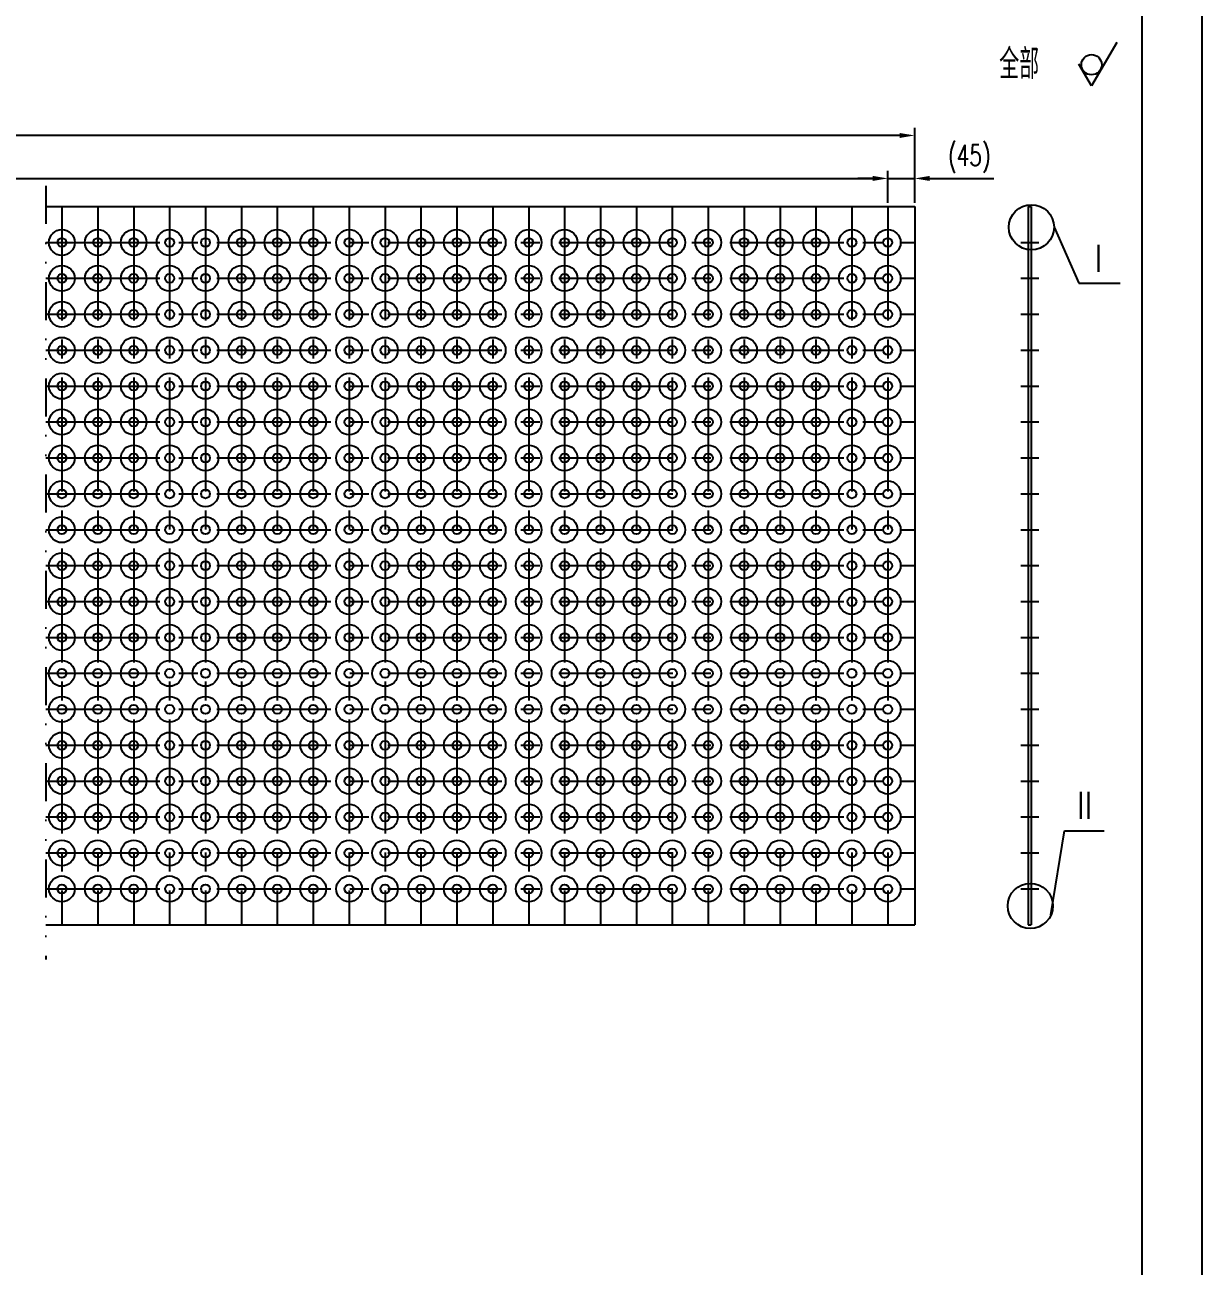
# Model space of a CAD drawing. Extents: x 946 to 3405, y -336 to 946.
# Drawn here: x 3207.9 to 3404.7, y -95.6 to 111.8 of the extents above; entities that cross this region are included whole.
import ezdxf

# ---------------------------------------------------------------- set-up
doc = ezdxf.new("R2010")
doc.units = 0
doc.header["$MEASUREMENT"] = 0
doc.linetypes.add('CENTER2', pattern=[28.575, 19.05, -3.175, 3.175, -3.175])
doc.linetypes.add('DIVIDE', pattern=[31.75, 12.7, -6.35, 0, -6.35, 0, -6.35])
doc.layers.get('0').update_dxf_attribs({"linetype": 'CONTINUOUS'})
doc.layers.get('DEFPOINTS').update_dxf_attribs({"linetype": 'CONTINUOUS'})
for name, color, linetype in [('中心线', 1, 'CENTER2'), ('双点划线', 2, 'DIVIDE'), ('图层1', 4, 'CONTINUOUS'), ('标注线', 3, 'CONTINUOUS')]:
    doc.layers.add(name, color=color, linetype=linetype)
doc.styles.add('STYLE1', font='romans.shx', dxfattribs={"width": 0.7, "height": 3.5, "bigfont": 'hz129.shx'})
doc.dimstyles.new('ISO-25', dxfattribs={"dimtxt": 2.5, "dimasz": 2.5, "dimexe": 1.25, "dimexo": 0.625, "dimtad": 1, "dimdec": 0, "dimlfac": 4, "dimdsep": 46, "dimtxsty": 'STYLE1', "dimcen": 0, "dimclrd": 256, "dimclre": 256, "dimclrt": 256, "dimadec": 0, "dimazin": 0, "dimtfac": 1, "dimtdec": 0, "dimtmove": 0, "dimatfit": 3, "dimfxl": 1, "dimtolj": 1, "dimtzin": 0, "dimarcsym": 0})

# ---------------------------------------------------------------- blocks, each defined once
blk = doc.blocks.new('*D224')
at = {"layer": 'DEFPOINTS', "color": 0}
for p in [(3352.13, 86.12), (3039.44, 81.43), (3352.13, 81.43)]:
    blk.add_point(p, dxfattribs=at)
at = {"layer": '标注线', "lineweight": -2}
for p, q in [((3039.44, 82.06), (3039.44, 87.37)), ((3352.13, 82.06), (3352.13, 87.37)), ((3041.94, 86.12), (3349.63, 86.12))]:
    blk.add_line(p, q, dxfattribs=at)
at = {"layer": '标注线'}
for points in [[(3041.94, 86.54), (3041.94, 85.71), (3039.44, 86.12)], [(3349.63, 86.54), (3349.63, 85.71), (3352.13, 86.12)]]:
    blk.add_solid(points, dxfattribs=at)
at = {"layer": '标注线', "insert": (3178.92, 88.5), "char_height": 3.5, "attachment_point": 5, "style": 'STYLE1'}
blk.add_mtext('\\A1;145X60=8700', dxfattribs=at)
blk = doc.blocks.new('*D225')
at = {"layer": 'DEFPOINTS', "color": 0}
for p in [(3034.94, 93.3), (3034.94, 81.43), (3356.63, 81.43)]:
    blk.add_point(p, dxfattribs=at)
at = {"layer": '标注线', "lineweight": -2}
for p, q in [((3034.94, 82.06), (3034.94, 94.55)), ((3356.63, 82.06), (3356.63, 94.55)), ((3354.13, 93.3), (3037.44, 93.3))]:
    blk.add_line(p, q, dxfattribs=at)
at = {"layer": '标注线'}
for points in [[(3037.44, 93.71), (3037.44, 92.88), (3034.94, 93.3)], [(3354.13, 93.71), (3354.13, 92.88), (3356.63, 93.3)]]:
    blk.add_solid(points, dxfattribs=at)
at = {"layer": '标注线', "insert": (3178.96, 95.67), "char_height": 3.5, "attachment_point": 5, "style": 'STYLE1'}
blk.add_mtext('\\A1;8790', dxfattribs=at)
blk = doc.blocks.new('*D221')
at = {"layer": 'DEFPOINTS', "color": 0}
for p in [(3356.63, 86.12), (3352.13, 81.43), (3356.63, 81.43)]:
    blk.add_point(p, dxfattribs=at)
at = {"layer": '标注线', "lineweight": -2}
for p, q in [((3352.13, 82.06), (3352.13, 87.37)), ((3356.63, 82.06), (3356.63, 87.37)), ((3349.63, 86.12), (3347.13, 86.12)), ((3352.13, 86.12), (3356.63, 86.12)), ((3359.13, 86.12), (3369.88, 86.12))]:
    blk.add_line(p, q, dxfattribs=at)
at = {"layer": '标注线'}
for points in [[(3349.63, 86.53), (3349.63, 85.7), (3352.13, 86.12)], [(3359.13, 86.53), (3359.13, 85.7), (3356.63, 86.12)]]:
    blk.add_solid(points, dxfattribs=at)
at = {"layer": '标注线', "insert": (3365.76, 89.41), "char_height": 3.5, "attachment_point": 5, "style": 'STYLE1'}
blk.add_mtext('\\A1;(45)', dxfattribs=at)

msp = doc.modelspace()

# ---------------------------------------------------------------- linework, layer by layer
for p, q in [((3211.43808, 81.43315), (3356.63319, 81.43315)), ((3356.63319, 81.43315), (3356.63319, -38.56685)), ((3375.59731, 81.43315), (3376.09731, 81.43315)), ((3375.59731, 81.43315), (3375.59731, -38.56685)), ((3376.09731, 81.43315), (3376.09731, -38.56685)), ((3211.43808, -38.56685), (3356.63319, -38.56685)), ((3375.59731, -38.56685), (3376.09731, -38.56685))]:
    msp.add_line(p, q)
msp.add_lwpolyline([(2835.66931, -297.33938), (3394.66931, -297.33938), (3394.66931, 523.66062), (2835.66931, 523.66062)], close=True)
for centre, radius in [((3214.13319, 75.41825), 2.15), ((3220.13319, 75.41825), 2.15), ((3226.13319, 75.41825), 2.15), ((3232.13319, 75.41825), 2.15), ((3238.13319, 75.41825), 2.15), ((3244.13319, 75.41825), 2.15), ((3250.13319, 75.41825), 2.15), ((3256.13319, 75.41825), 2.15), ((3262.13319, 75.41825), 2.15), ((3268.13319, 75.41825), 2.15), ((3274.13319, 75.41825), 2.15), ((3280.13319, 75.41825), 2.15), ((3286.13319, 75.41825), 2.15), ((3292.13319, 75.41825), 2.15), ((3298.13319, 75.41825), 2.15), ((3304.13319, 75.41825), 2.15), ((3310.13319, 75.41825), 2.15), ((3316.13319, 75.41825), 2.15), ((3322.13319, 75.41825), 2.15), ((3328.13319, 75.41825), 2.15), ((3334.13319, 75.41825), 2.15), ((3340.13319, 75.41825), 2.15), ((3346.13319, 75.41825), 2.15), ((3352.13319, 75.41825), 2.15), ((3214.13319, 75.41825), 0.75), ((3220.13319, 75.41825), 0.75), ((3226.13319, 75.41825), 0.75), ((3232.13319, 75.41825), 0.75), ((3238.13319, 75.41825), 0.75), ((3244.13319, 75.41825), 0.75), ((3250.13319, 75.41825), 0.75), ((3256.13319, 75.41825), 0.75), ((3262.13319, 75.41825), 0.75), ((3268.13319, 75.41825), 0.75), ((3274.13319, 75.41825), 0.75), ((3280.13319, 75.41825), 0.75), ((3286.13319, 75.41825), 0.75), ((3292.13319, 75.41825), 0.75), ((3298.13319, 75.41825), 0.75), ((3304.13319, 75.41825), 0.75), ((3310.13319, 75.41825), 0.75), ((3316.13319, 75.41825), 0.75), ((3322.13319, 75.41825), 0.75), ((3328.13319, 75.41825), 0.75), ((3334.13319, 75.41825), 0.75), ((3340.13319, 75.41825), 0.75), ((3346.13319, 75.41825), 0.75), ((3352.13319, 75.41825), 0.75), ((3214.13319, 69.41825), 2.15), ((3220.13319, 69.41825), 2.15), ((3226.13319, 69.41825), 2.15), ((3232.13319, 69.41825), 2.15), ((3238.13319, 69.41825), 2.15), ((3244.13319, 69.41825), 2.15), ((3250.13319, 69.41825), 2.15), ((3256.13319, 69.41825), 2.15), ((3262.13319, 69.41825), 2.15), ((3268.13319, 69.41825), 2.15), ((3274.13319, 69.41825), 2.15), ((3280.13319, 69.41825), 2.15), ((3286.13319, 69.41825), 2.15), ((3292.13319, 69.41825), 2.15), ((3298.13319, 69.41825), 2.15), ((3304.13319, 69.41825), 2.15), ((3310.13319, 69.41825), 2.15), ((3316.13319, 69.41825), 2.15), ((3322.13319, 69.41825), 2.15), ((3328.13319, 69.41825), 2.15), ((3334.13319, 69.41825), 2.15), ((3340.13319, 69.41825), 2.15), ((3346.13319, 69.41825), 2.15), ((3352.13319, 69.41825), 2.15), ((3214.13319, 69.41825), 0.75), ((3220.13319, 69.41825), 0.75), ((3226.13319, 69.41825), 0.75), ((3232.13319, 69.41825), 0.75), ((3238.13319, 69.41825), 0.75), ((3244.13319, 69.41825), 0.75), ((3250.13319, 69.41825), 0.75), ((3256.13319, 69.41825), 0.75), ((3262.13319, 69.41825), 0.75), ((3268.13319, 69.41825), 0.75), ((3274.13319, 69.41825), 0.75), ((3280.13319, 69.41825), 0.75), ((3286.13319, 69.41825), 0.75), ((3292.13319, 69.41825), 0.75), ((3298.13319, 69.41825), 0.75), ((3304.13319, 69.41825), 0.75), ((3310.13319, 69.41825), 0.75), ((3316.13319, 69.41825), 0.75), ((3322.13319, 69.41825), 0.75), ((3328.13319, 69.41825), 0.75), ((3334.13319, 69.41825), 0.75), ((3340.13319, 69.41825), 0.75), ((3346.13319, 69.41825), 0.75), ((3352.13319, 69.41825), 0.75), ((3214.13319, 63.41825), 2.15), ((3220.13319, 63.41825), 2.15), ((3226.13319, 63.41825), 2.15), ((3232.13319, 63.41825), 2.15), ((3238.13319, 63.41825), 2.15), ((3244.13319, 63.41825), 2.15), ((3250.13319, 63.41825), 2.15), ((3256.13319, 63.41825), 2.15), ((3262.13319, 63.41825), 2.15), ((3268.13319, 63.41825), 2.15), ((3274.13319, 63.41825), 2.15), ((3280.13319, 63.41825), 2.15), ((3286.13319, 63.41825), 2.15), ((3292.13319, 63.41825), 2.15), ((3298.13319, 63.41825), 2.15), ((3304.13319, 63.41825), 2.15), ((3310.13319, 63.41825), 2.15), ((3316.13319, 63.41825), 2.15), ((3322.13319, 63.41825), 2.15), ((3328.13319, 63.41825), 2.15), ((3334.13319, 63.41825), 2.15), ((3340.13319, 63.41825), 2.15), ((3346.13319, 63.41825), 2.15), ((3352.13319, 63.41825), 2.15), ((3214.13319, 63.41825), 0.75), ((3220.13319, 63.41825), 0.75), ((3226.13319, 63.41825), 0.75), ((3232.13319, 63.41825), 0.75), ((3238.13319, 63.41825), 0.75), ((3244.13319, 63.41825), 0.75), ((3250.13319, 63.41825), 0.75), ((3256.13319, 63.41825), 0.75), ((3262.13319, 63.41825), 0.75), ((3268.13319, 63.41825), 0.75), ((3274.13319, 63.41825), 0.75), ((3280.13319, 63.41825), 0.75), ((3286.13319, 63.41825), 0.75), ((3292.13319, 63.41825), 0.75), ((3298.13319, 63.41825), 0.75), ((3304.13319, 63.41825), 0.75), ((3310.13319, 63.41825), 0.75), ((3316.13319, 63.41825), 0.75), ((3322.13319, 63.41825), 0.75), ((3328.13319, 63.41825), 0.75), ((3334.13319, 63.41825), 0.75), ((3340.13319, 63.41825), 0.75), ((3346.13319, 63.41825), 0.75), ((3352.13319, 63.41825), 0.75), ((3214.13319, 57.41825), 2.15), ((3214.13319, 57.41825), 0.75), ((3220.13319, 57.41825), 2.15), ((3220.13319, 57.41825), 0.75), ((3226.13319, 57.41825), 2.15), ((3226.13319, 57.41825), 0.75), ((3232.13319, 57.41825), 2.15), ((3232.13319, 57.41825), 0.75), ((3238.13319, 57.41825), 2.15), ((3238.13319, 57.41825), 0.75), ((3244.13319, 57.41825), 2.15), ((3244.13319, 57.41825), 0.75), ((3250.13319, 57.41825), 2.15), ((3250.13319, 57.41825), 0.75), ((3256.13319, 57.41825), 2.15), ((3256.13319, 57.41825), 0.75), ((3262.13319, 57.41825), 2.15), ((3262.13319, 57.41825), 0.75), ((3268.13319, 57.41825), 2.15), ((3268.13319, 57.41825), 0.75), ((3274.13319, 57.41825), 2.15), ((3274.13319, 57.41825), 0.75), ((3280.13319, 57.41825), 2.15), ((3280.13319, 57.41825), 0.75), ((3286.13319, 57.41825), 2.15), ((3286.13319, 57.41825), 0.75), ((3292.13319, 57.41825), 2.15), ((3292.13319, 57.41825), 0.75), ((3298.13319, 57.41825), 2.15), ((3298.13319, 57.41825), 0.75), ((3304.13319, 57.41825), 2.15), ((3304.13319, 57.41825), 0.75), ((3310.13319, 57.41825), 2.15), ((3310.13319, 57.41825), 0.75), ((3316.13319, 57.41825), 2.15), ((3316.13319, 57.41825), 0.75), ((3322.13319, 57.41825), 2.15), ((3322.13319, 57.41825), 0.75), ((3328.13319, 57.41825), 2.15), ((3328.13319, 57.41825), 0.75), ((3334.13319, 57.41825), 2.15), ((3334.13319, 57.41825), 0.75), ((3340.13319, 57.41825), 2.15), ((3340.13319, 57.41825), 0.75), ((3346.13319, 57.41825), 2.15), ((3346.13319, 57.41825), 0.75), ((3352.13319, 57.41825), 2.15), ((3352.13319, 57.41825), 0.75), ((3214.13319, 51.41825), 2.15), ((3214.13319, 51.41825), 0.75), ((3220.13319, 51.41825), 2.15), ((3220.13319, 51.41825), 0.75), ((3226.13319, 51.41825), 2.15), ((3226.13319, 51.41825), 0.75), ((3232.13319, 51.41825), 2.15), ((3232.13319, 51.41825), 0.75), ((3238.13319, 51.41825), 2.15), ((3238.13319, 51.41825), 0.75), ((3244.13319, 51.41825), 2.15), ((3244.13319, 51.41825), 0.75), ((3250.13319, 51.41825), 2.15), ((3250.13319, 51.41825), 0.75), ((3256.13319, 51.41825), 2.15), ((3256.13319, 51.41825), 0.75), ((3262.13319, 51.41825), 2.15), ((3262.13319, 51.41825), 0.75), ((3268.13319, 51.41825), 2.15), ((3268.13319, 51.41825), 0.75), ((3274.13319, 51.41825), 2.15), ((3274.13319, 51.41825), 0.75), ((3280.13319, 51.41825), 2.15), ((3280.13319, 51.41825), 0.75), ((3286.13319, 51.41825), 2.15), ((3286.13319, 51.41825), 0.75), ((3292.13319, 51.41825), 2.15), ((3292.13319, 51.41825), 0.75), ((3298.13319, 51.41825), 2.15), ((3298.13319, 51.41825), 0.75), ((3304.13319, 51.41825), 2.15), ((3304.13319, 51.41825), 0.75), ((3310.13319, 51.41825), 2.15), ((3310.13319, 51.41825), 0.75), ((3316.13319, 51.41825), 2.15), ((3316.13319, 51.41825), 0.75), ((3322.13319, 51.41825), 2.15), ((3322.13319, 51.41825), 0.75), ((3328.13319, 51.41825), 2.15), ((3328.13319, 51.41825), 0.75), ((3334.13319, 51.41825), 2.15), ((3334.13319, 51.41825), 0.75), ((3340.13319, 51.41825), 2.15), ((3340.13319, 51.41825), 0.75), ((3346.13319, 51.41825), 2.15), ((3346.13319, 51.41825), 0.75), ((3352.13319, 51.41825), 2.15), ((3352.13319, 51.41825), 0.75), ((3214.13319, 45.41825), 2.15), ((3214.13319, 45.41825), 0.75), ((3220.13319, 45.41825), 2.15), ((3220.13319, 45.41825), 0.75), ((3226.13319, 45.41825), 2.15), ((3226.13319, 45.41825), 0.75), ((3232.13319, 45.41825), 2.15), ((3232.13319, 45.41825), 0.75), ((3238.13319, 45.41825), 2.15), ((3238.13319, 45.41825), 0.75), ((3244.13319, 45.41825), 2.15), ((3244.13319, 45.41825), 0.75), ((3250.13319, 45.41825), 2.15), ((3250.13319, 45.41825), 0.75), ((3256.13319, 45.41825), 2.15), ((3256.13319, 45.41825), 0.75), ((3262.13319, 45.41825), 2.15), ((3262.13319, 45.41825), 0.75), ((3268.13319, 45.41825), 2.15), ((3268.13319, 45.41825), 0.75), ((3274.13319, 45.41825), 2.15), ((3274.13319, 45.41825), 0.75), ((3280.13319, 45.41825), 2.15), ((3280.13319, 45.41825), 0.75), ((3286.13319, 45.41825), 2.15), ((3286.13319, 45.41825), 0.75), ((3292.13319, 45.41825), 2.15), ((3292.13319, 45.41825), 0.75), ((3298.13319, 45.41825), 2.15), ((3298.13319, 45.41825), 0.75), ((3304.13319, 45.41825), 2.15), ((3304.13319, 45.41825), 0.75), ((3310.13319, 45.41825), 2.15), ((3310.13319, 45.41825), 0.75), ((3316.13319, 45.41825), 2.15), ((3316.13319, 45.41825), 0.75), ((3322.13319, 45.41825), 2.15), ((3322.13319, 45.41825), 0.75), ((3328.13319, 45.41825), 2.15), ((3328.13319, 45.41825), 0.75), ((3334.13319, 45.41825), 2.15), ((3334.13319, 45.41825), 0.75), ((3340.13319, 45.41825), 2.15), ((3340.13319, 45.41825), 0.75), ((3346.13319, 45.41825), 2.15), ((3346.13319, 45.41825), 0.75), ((3352.13319, 45.41825), 2.15), ((3352.13319, 45.41825), 0.75), ((3214.13319, 39.41825), 2.15), ((3220.13319, 39.41825), 2.15), ((3226.13319, 39.41825), 2.15), ((3232.13319, 39.41825), 2.15), ((3238.13319, 39.41825), 2.15), ((3244.13319, 39.41825), 2.15), ((3250.13319, 39.41825), 2.15), ((3256.13319, 39.41825), 2.15), ((3262.13319, 39.41825), 2.15), ((3268.13319, 39.41825), 2.15), ((3274.13319, 39.41825), 2.15), ((3280.13319, 39.41825), 2.15), ((3286.13319, 39.41825), 2.15), ((3292.13319, 39.41825), 2.15), ((3298.13319, 39.41825), 2.15), ((3304.13319, 39.41825), 2.15), ((3310.13319, 39.41825), 2.15), ((3316.13319, 39.41825), 2.15), ((3322.13319, 39.41825), 2.15), ((3328.13319, 39.41825), 2.15), ((3334.13319, 39.41825), 2.15), ((3340.13319, 39.41825), 2.15), ((3346.13319, 39.41825), 2.15), ((3352.13319, 39.41825), 2.15), ((3214.13319, 39.41825), 0.75), ((3220.13319, 39.41825), 0.75), ((3226.13319, 39.41825), 0.75), ((3232.13319, 39.41825), 0.75), ((3238.13319, 39.41825), 0.75), ((3244.13319, 39.41825), 0.75), ((3250.13319, 39.41825), 0.75), ((3256.13319, 39.41825), 0.75), ((3262.13319, 39.41825), 0.75), ((3268.13319, 39.41825), 0.75), ((3274.13319, 39.41825), 0.75), ((3280.13319, 39.41825), 0.75), ((3286.13319, 39.41825), 0.75), ((3292.13319, 39.41825), 0.75), ((3298.13319, 39.41825), 0.75), ((3304.13319, 39.41825), 0.75), ((3310.13319, 39.41825), 0.75), ((3316.13319, 39.41825), 0.75), ((3322.13319, 39.41825), 0.75), ((3328.13319, 39.41825), 0.75), ((3334.13319, 39.41825), 0.75), ((3340.13319, 39.41825), 0.75), ((3346.13319, 39.41825), 0.75), ((3352.13319, 39.41825), 0.75), ((3214.13319, 33.41825), 2.15), ((3220.13319, 33.41825), 2.15), ((3226.13319, 33.41825), 2.15), ((3232.13319, 33.41825), 2.15), ((3238.13319, 33.41825), 2.15), ((3244.13319, 33.41825), 2.15), ((3250.13319, 33.41825), 2.15), ((3256.13319, 33.41825), 2.15), ((3262.13319, 33.41825), 2.15), ((3268.13319, 33.41825), 2.15), ((3274.13319, 33.41825), 2.15), ((3280.13319, 33.41825), 2.15), ((3286.13319, 33.41825), 2.15), ((3292.13319, 33.41825), 2.15), ((3298.13319, 33.41825), 2.15), ((3304.13319, 33.41825), 2.15), ((3310.13319, 33.41825), 2.15), ((3316.13319, 33.41825), 2.15), ((3322.13319, 33.41825), 2.15), ((3328.13319, 33.41825), 2.15), ((3334.13319, 33.41825), 2.15), ((3340.13319, 33.41825), 2.15), ((3346.13319, 33.41825), 2.15), ((3352.13319, 33.41825), 2.15), ((3214.13319, 33.41825), 0.75), ((3220.13319, 33.41825), 0.75), ((3226.13319, 33.41825), 0.75), ((3232.13319, 33.41825), 0.75), ((3238.13319, 33.41825), 0.75), ((3244.13319, 33.41825), 0.75), ((3250.13319, 33.41825), 0.75), ((3256.13319, 33.41825), 0.75), ((3262.13319, 33.41825), 0.75), ((3268.13319, 33.41825), 0.75), ((3274.13319, 33.41825), 0.75), ((3280.13319, 33.41825), 0.75), ((3286.13319, 33.41825), 0.75), ((3292.13319, 33.41825), 0.75), ((3298.13319, 33.41825), 0.75), ((3304.13319, 33.41825), 0.75), ((3310.13319, 33.41825), 0.75), ((3316.13319, 33.41825), 0.75), ((3322.13319, 33.41825), 0.75), ((3328.13319, 33.41825), 0.75), ((3334.13319, 33.41825), 0.75), ((3340.13319, 33.41825), 0.75), ((3346.13319, 33.41825), 0.75), ((3352.13319, 33.41825), 0.75), ((3214.13319, 27.41825), 2.15), ((3220.13319, 27.41825), 2.15), ((3226.13319, 27.41825), 2.15), ((3232.13319, 27.41825), 2.15), ((3238.13319, 27.41825), 2.15), ((3244.13319, 27.41825), 2.15), ((3250.13319, 27.41825), 2.15), ((3256.13319, 27.41825), 2.15), ((3262.13319, 27.41825), 2.15), ((3268.13319, 27.41825), 2.15), ((3274.13319, 27.41825), 2.15), ((3280.13319, 27.41825), 2.15), ((3286.13319, 27.41825), 2.15), ((3292.13319, 27.41825), 2.15), ((3298.13319, 27.41825), 2.15), ((3304.13319, 27.41825), 2.15), ((3310.13319, 27.41825), 2.15), ((3316.13319, 27.41825), 2.15), ((3322.13319, 27.41825), 2.15), ((3328.13319, 27.41825), 2.15), ((3334.13319, 27.41825), 2.15), ((3340.13319, 27.41825), 2.15), ((3346.13319, 27.41825), 2.15), ((3352.13319, 27.41825), 2.15), ((3214.13319, 27.41825), 0.75), ((3220.13319, 27.41825), 0.75), ((3226.13319, 27.41825), 0.75), ((3232.13319, 27.41825), 0.75), ((3238.13319, 27.41825), 0.75), ((3244.13319, 27.41825), 0.75), ((3250.13319, 27.41825), 0.75), ((3256.13319, 27.41825), 0.75), ((3262.13319, 27.41825), 0.75), ((3268.13319, 27.41825), 0.75), ((3274.13319, 27.41825), 0.75), ((3280.13319, 27.41825), 0.75), ((3286.13319, 27.41825), 0.75), ((3292.13319, 27.41825), 0.75), ((3298.13319, 27.41825), 0.75), ((3304.13319, 27.41825), 0.75), ((3310.13319, 27.41825), 0.75), ((3316.13319, 27.41825), 0.75), ((3322.13319, 27.41825), 0.75), ((3328.13319, 27.41825), 0.75), ((3334.13319, 27.41825), 0.75), ((3340.13319, 27.41825), 0.75), ((3346.13319, 27.41825), 0.75), ((3352.13319, 27.41825), 0.75), ((3214.13319, 21.41825), 2.15), ((3220.13319, 21.41825), 2.15), ((3226.13319, 21.41825), 2.15), ((3232.13319, 21.41825), 2.15), ((3238.13319, 21.41825), 2.15), ((3244.13319, 21.41825), 2.15), ((3250.13319, 21.41825), 2.15), ((3256.13319, 21.41825), 2.15), ((3262.13319, 21.41825), 2.15), ((3268.13319, 21.41825), 2.15), ((3274.13319, 21.41825), 2.15), ((3280.13319, 21.41825), 2.15), ((3286.13319, 21.41825), 2.15), ((3292.13319, 21.41825), 2.15), ((3298.13319, 21.41825), 2.15), ((3304.13319, 21.41825), 2.15), ((3310.13319, 21.41825), 2.15), ((3316.13319, 21.41825), 2.15), ((3322.13319, 21.41825), 2.15), ((3328.13319, 21.41825), 2.15), ((3334.13319, 21.41825), 2.15), ((3340.13319, 21.41825), 2.15), ((3346.13319, 21.41825), 2.15), ((3352.13319, 21.41825), 2.15), ((3214.13319, 21.41825), 0.75), ((3220.13319, 21.41825), 0.75), ((3226.13319, 21.41825), 0.75), ((3232.13319, 21.41825), 0.75), ((3238.13319, 21.41825), 0.75), ((3244.13319, 21.41825), 0.75), ((3250.13319, 21.41825), 0.75), ((3256.13319, 21.41825), 0.75), ((3262.13319, 21.41825), 0.75), ((3268.13319, 21.41825), 0.75), ((3274.13319, 21.41825), 0.75), ((3280.13319, 21.41825), 0.75), ((3286.13319, 21.41825), 0.75), ((3292.13319, 21.41825), 0.75), ((3298.13319, 21.41825), 0.75), ((3304.13319, 21.41825), 0.75), ((3310.13319, 21.41825), 0.75), ((3316.13319, 21.41825), 0.75), ((3322.13319, 21.41825), 0.75), ((3328.13319, 21.41825), 0.75), ((3334.13319, 21.41825), 0.75), ((3340.13319, 21.41825), 0.75), ((3346.13319, 21.41825), 0.75), ((3352.13319, 21.41825), 0.75), ((3214.13319, 15.41825), 2.15), ((3220.13319, 15.41825), 2.15), ((3226.13319, 15.41825), 2.15), ((3232.13319, 15.41825), 2.15), ((3238.13319, 15.41825), 2.15), ((3244.13319, 15.41825), 2.15), ((3250.13319, 15.41825), 2.15), ((3256.13319, 15.41825), 2.15), ((3262.13319, 15.41825), 2.15), ((3268.13319, 15.41825), 2.15), ((3274.13319, 15.41825), 2.15), ((3280.13319, 15.41825), 2.15), ((3286.13319, 15.41825), 2.15), ((3292.13319, 15.41825), 2.15), ((3298.13319, 15.41825), 2.15), ((3304.13319, 15.41825), 2.15), ((3310.13319, 15.41825), 2.15), ((3316.13319, 15.41825), 2.15), ((3322.13319, 15.41825), 2.15), ((3328.13319, 15.41825), 2.15), ((3334.13319, 15.41825), 2.15), ((3340.13319, 15.41825), 2.15), ((3346.13319, 15.41825), 2.15), ((3352.13319, 15.41825), 2.15), ((3214.13319, 15.41825), 0.75), ((3220.13319, 15.41825), 0.75), ((3226.13319, 15.41825), 0.75), ((3232.13319, 15.41825), 0.75), ((3238.13319, 15.41825), 0.75), ((3244.13319, 15.41825), 0.75), ((3250.13319, 15.41825), 0.75), ((3256.13319, 15.41825), 0.75), ((3262.13319, 15.41825), 0.75), ((3268.13319, 15.41825), 0.75), ((3274.13319, 15.41825), 0.75), ((3280.13319, 15.41825), 0.75), ((3286.13319, 15.41825), 0.75), ((3292.13319, 15.41825), 0.75), ((3298.13319, 15.41825), 0.75), ((3304.13319, 15.41825), 0.75), ((3310.13319, 15.41825), 0.75), ((3316.13319, 15.41825), 0.75), ((3322.13319, 15.41825), 0.75), ((3328.13319, 15.41825), 0.75), ((3334.13319, 15.41825), 0.75), ((3340.13319, 15.41825), 0.75), ((3346.13319, 15.41825), 0.75), ((3352.13319, 15.41825), 0.75), ((3214.13319, 9.41825), 2.15), ((3220.13319, 9.41825), 2.15), ((3226.13319, 9.41825), 2.15), ((3232.13319, 9.41825), 2.15), ((3238.13319, 9.41825), 2.15), ((3244.13319, 9.41825), 2.15), ((3250.13319, 9.41825), 2.15), ((3256.13319, 9.41825), 2.15), ((3262.13319, 9.41825), 2.15), ((3268.13319, 9.41825), 2.15), ((3274.13319, 9.41825), 2.15), ((3280.13319, 9.41825), 2.15), ((3286.13319, 9.41825), 2.15), ((3292.13319, 9.41825), 2.15), ((3298.13319, 9.41825), 2.15), ((3304.13319, 9.41825), 2.15), ((3310.13319, 9.41825), 2.15), ((3316.13319, 9.41825), 2.15), ((3322.13319, 9.41825), 2.15), ((3328.13319, 9.41825), 2.15), ((3334.13319, 9.41825), 2.15), ((3340.13319, 9.41825), 2.15), ((3346.13319, 9.41825), 2.15), ((3352.13319, 9.41825), 2.15), ((3214.13319, 9.41825), 0.75), ((3220.13319, 9.41825), 0.75), ((3226.13319, 9.41825), 0.75), ((3232.13319, 9.41825), 0.75), ((3238.13319, 9.41825), 0.75), ((3244.13319, 9.41825), 0.75), ((3250.13319, 9.41825), 0.75), ((3256.13319, 9.41825), 0.75), ((3262.13319, 9.41825), 0.75), ((3268.13319, 9.41825), 0.75), ((3274.13319, 9.41825), 0.75), ((3280.13319, 9.41825), 0.75), ((3286.13319, 9.41825), 0.75), ((3292.13319, 9.41825), 0.75), ((3298.13319, 9.41825), 0.75), ((3304.13319, 9.41825), 0.75), ((3310.13319, 9.41825), 0.75), ((3316.13319, 9.41825), 0.75), ((3322.13319, 9.41825), 0.75), ((3328.13319, 9.41825), 0.75), ((3334.13319, 9.41825), 0.75), ((3340.13319, 9.41825), 0.75), ((3346.13319, 9.41825), 0.75), ((3352.13319, 9.41825), 0.75), ((3214.13319, 3.41825), 2.15), ((3214.13319, 3.41825), 0.75), ((3220.13319, 3.41825), 2.15), ((3220.13319, 3.41825), 0.75), ((3226.13319, 3.41825), 2.15), ((3226.13319, 3.41825), 0.75), ((3232.13319, 3.41825), 2.15), ((3232.13319, 3.41825), 0.75), ((3238.13319, 3.41825), 2.15), ((3238.13319, 3.41825), 0.75), ((3244.13319, 3.41825), 2.15), ((3244.13319, 3.41825), 0.75), ((3250.13319, 3.41825), 2.15), ((3250.13319, 3.41825), 0.75), ((3256.13319, 3.41825), 2.15), ((3256.13319, 3.41825), 0.75), ((3262.13319, 3.41825), 2.15), ((3262.13319, 3.41825), 0.75), ((3268.13319, 3.41825), 2.15), ((3268.13319, 3.41825), 0.75), ((3274.13319, 3.41825), 2.15), ((3274.13319, 3.41825), 0.75), ((3280.13319, 3.41825), 2.15), ((3280.13319, 3.41825), 0.75), ((3286.13319, 3.41825), 2.15), ((3286.13319, 3.41825), 0.75), ((3292.13319, 3.41825), 2.15), ((3292.13319, 3.41825), 0.75), ((3298.13319, 3.41825), 2.15), ((3298.13319, 3.41825), 0.75), ((3304.13319, 3.41825), 2.15), ((3304.13319, 3.41825), 0.75), ((3310.13319, 3.41825), 2.15), ((3310.13319, 3.41825), 0.75), ((3316.13319, 3.41825), 2.15), ((3316.13319, 3.41825), 0.75), ((3322.13319, 3.41825), 2.15), ((3322.13319, 3.41825), 0.75), ((3328.13319, 3.41825), 2.15), ((3328.13319, 3.41825), 0.75), ((3334.13319, 3.41825), 2.15), ((3334.13319, 3.41825), 0.75), ((3340.13319, 3.41825), 2.15), ((3340.13319, 3.41825), 0.75), ((3346.13319, 3.41825), 2.15), ((3346.13319, 3.41825), 0.75), ((3352.13319, 3.41825), 2.15), ((3352.13319, 3.41825), 0.75), ((3214.13319, -2.58175), 2.15), ((3214.13319, -2.58175), 0.75), ((3220.13319, -2.58175), 2.15), ((3220.13319, -2.58175), 0.75), ((3226.13319, -2.58175), 2.15), ((3226.13319, -2.58175), 0.75), ((3232.13319, -2.58175), 2.15), ((3232.13319, -2.58175), 0.75), ((3238.13319, -2.58175), 2.15), ((3238.13319, -2.58175), 0.75), ((3244.13319, -2.58175), 2.15), ((3244.13319, -2.58175), 0.75), ((3250.13319, -2.58175), 2.15), ((3250.13319, -2.58175), 0.75), ((3256.13319, -2.58175), 2.15), ((3256.13319, -2.58175), 0.75), ((3262.13319, -2.58175), 2.15), ((3262.13319, -2.58175), 0.75), ((3268.13319, -2.58175), 2.15), ((3268.13319, -2.58175), 0.75), ((3274.13319, -2.58175), 2.15), ((3274.13319, -2.58175), 0.75), ((3280.13319, -2.58175), 2.15), ((3280.13319, -2.58175), 0.75), ((3286.13319, -2.58175), 2.15), ((3286.13319, -2.58175), 0.75), ((3292.13319, -2.58175), 2.15), ((3292.13319, -2.58175), 0.75), ((3298.13319, -2.58175), 2.15), ((3298.13319, -2.58175), 0.75), ((3304.13319, -2.58175), 2.15), ((3304.13319, -2.58175), 0.75), ((3310.13319, -2.58175), 2.15), ((3310.13319, -2.58175), 0.75), ((3316.13319, -2.58175), 2.15), ((3316.13319, -2.58175), 0.75), ((3322.13319, -2.58175), 2.15), ((3322.13319, -2.58175), 0.75), ((3328.13319, -2.58175), 2.15), ((3328.13319, -2.58175), 0.75), ((3334.13319, -2.58175), 2.15), ((3334.13319, -2.58175), 0.75), ((3340.13319, -2.58175), 2.15), ((3340.13319, -2.58175), 0.75), ((3346.13319, -2.58175), 2.15), ((3346.13319, -2.58175), 0.75), ((3352.13319, -2.58175), 2.15), ((3352.13319, -2.58175), 0.75), ((3214.13319, -8.58175), 2.15), ((3214.13319, -8.58175), 0.75), ((3220.13319, -8.58175), 2.15), ((3220.13319, -8.58175), 0.75), ((3226.13319, -8.58175), 2.15), ((3226.13319, -8.58175), 0.75), ((3232.13319, -8.58175), 2.15), ((3232.13319, -8.58175), 0.75), ((3238.13319, -8.58175), 2.15), ((3238.13319, -8.58175), 0.75), ((3244.13319, -8.58175), 2.15), ((3244.13319, -8.58175), 0.75), ((3250.13319, -8.58175), 2.15), ((3250.13319, -8.58175), 0.75), ((3256.13319, -8.58175), 2.15), ((3256.13319, -8.58175), 0.75), ((3262.13319, -8.58175), 2.15), ((3262.13319, -8.58175), 0.75), ((3268.13319, -8.58175), 2.15), ((3268.13319, -8.58175), 0.75), ((3274.13319, -8.58175), 2.15), ((3274.13319, -8.58175), 0.75), ((3280.13319, -8.58175), 2.15), ((3280.13319, -8.58175), 0.75), ((3286.13319, -8.58175), 2.15), ((3286.13319, -8.58175), 0.75), ((3292.13319, -8.58175), 2.15), ((3292.13319, -8.58175), 0.75), ((3298.13319, -8.58175), 2.15), ((3298.13319, -8.58175), 0.75), ((3304.13319, -8.58175), 2.15), ((3304.13319, -8.58175), 0.75), ((3310.13319, -8.58175), 2.15), ((3310.13319, -8.58175), 0.75), ((3316.13319, -8.58175), 2.15), ((3316.13319, -8.58175), 0.75), ((3322.13319, -8.58175), 2.15), ((3322.13319, -8.58175), 0.75), ((3328.13319, -8.58175), 2.15), ((3328.13319, -8.58175), 0.75), ((3334.13319, -8.58175), 2.15), ((3334.13319, -8.58175), 0.75), ((3340.13319, -8.58175), 2.15), ((3340.13319, -8.58175), 0.75), ((3346.13319, -8.58175), 2.15), ((3346.13319, -8.58175), 0.75), ((3352.13319, -8.58175), 2.15), ((3352.13319, -8.58175), 0.75), ((3214.13319, -14.58175), 2.15), ((3220.13319, -14.58175), 2.15), ((3226.13319, -14.58175), 2.15), ((3232.13319, -14.58175), 2.15), ((3238.13319, -14.58175), 2.15), ((3244.13319, -14.58175), 2.15), ((3250.13319, -14.58175), 2.15), ((3256.13319, -14.58175), 2.15), ((3262.13319, -14.58175), 2.15), ((3268.13319, -14.58175), 2.15), ((3274.13319, -14.58175), 2.15), ((3280.13319, -14.58175), 2.15), ((3286.13319, -14.58175), 2.15), ((3292.13319, -14.58175), 2.15), ((3298.13319, -14.58175), 2.15), ((3304.13319, -14.58175), 2.15), ((3310.13319, -14.58175), 2.15), ((3316.13319, -14.58175), 2.15), ((3322.13319, -14.58175), 2.15), ((3328.13319, -14.58175), 2.15), ((3334.13319, -14.58175), 2.15), ((3340.13319, -14.58175), 2.15), ((3346.13319, -14.58175), 2.15), ((3352.13319, -14.58175), 2.15), ((3214.13319, -14.58175), 0.75), ((3220.13319, -14.58175), 0.75), ((3226.13319, -14.58175), 0.75), ((3232.13319, -14.58175), 0.75), ((3238.13319, -14.58175), 0.75), ((3244.13319, -14.58175), 0.75), ((3250.13319, -14.58175), 0.75), ((3256.13319, -14.58175), 0.75), ((3262.13319, -14.58175), 0.75), ((3268.13319, -14.58175), 0.75), ((3274.13319, -14.58175), 0.75), ((3280.13319, -14.58175), 0.75), ((3286.13319, -14.58175), 0.75), ((3292.13319, -14.58175), 0.75), ((3298.13319, -14.58175), 0.75), ((3304.13319, -14.58175), 0.75), ((3310.13319, -14.58175), 0.75), ((3316.13319, -14.58175), 0.75), ((3322.13319, -14.58175), 0.75), ((3328.13319, -14.58175), 0.75), ((3334.13319, -14.58175), 0.75), ((3340.13319, -14.58175), 0.75), ((3346.13319, -14.58175), 0.75), ((3352.13319, -14.58175), 0.75), ((3214.13319, -20.58175), 2.15), ((3220.13319, -20.58175), 2.15), ((3226.13319, -20.58175), 2.15), ((3232.13319, -20.58175), 2.15), ((3238.13319, -20.58175), 2.15), ((3244.13319, -20.58175), 2.15), ((3250.13319, -20.58175), 2.15), ((3256.13319, -20.58175), 2.15), ((3262.13319, -20.58175), 2.15), ((3268.13319, -20.58175), 2.15), ((3274.13319, -20.58175), 2.15), ((3280.13319, -20.58175), 2.15), ((3286.13319, -20.58175), 2.15), ((3292.13319, -20.58175), 2.15), ((3298.13319, -20.58175), 2.15), ((3304.13319, -20.58175), 2.15), ((3310.13319, -20.58175), 2.15), ((3316.13319, -20.58175), 2.15), ((3322.13319, -20.58175), 2.15), ((3328.13319, -20.58175), 2.15), ((3334.13319, -20.58175), 2.15), ((3340.13319, -20.58175), 2.15), ((3346.13319, -20.58175), 2.15), ((3352.13319, -20.58175), 2.15), ((3214.13319, -20.58175), 0.75), ((3220.13319, -20.58175), 0.75), ((3226.13319, -20.58175), 0.75), ((3232.13319, -20.58175), 0.75), ((3238.13319, -20.58175), 0.75), ((3244.13319, -20.58175), 0.75), ((3250.13319, -20.58175), 0.75), ((3256.13319, -20.58175), 0.75), ((3262.13319, -20.58175), 0.75), ((3268.13319, -20.58175), 0.75), ((3274.13319, -20.58175), 0.75), ((3280.13319, -20.58175), 0.75), ((3286.13319, -20.58175), 0.75), ((3292.13319, -20.58175), 0.75), ((3298.13319, -20.58175), 0.75), ((3304.13319, -20.58175), 0.75), ((3310.13319, -20.58175), 0.75), ((3316.13319, -20.58175), 0.75), ((3322.13319, -20.58175), 0.75), ((3328.13319, -20.58175), 0.75), ((3334.13319, -20.58175), 0.75), ((3340.13319, -20.58175), 0.75), ((3346.13319, -20.58175), 0.75), ((3352.13319, -20.58175), 0.75), ((3214.13319, -26.58175), 2.15), ((3220.13319, -26.58175), 2.15), ((3226.13319, -26.58175), 2.15), ((3232.13319, -26.58175), 2.15), ((3238.13319, -26.58175), 2.15), ((3244.13319, -26.58175), 2.15), ((3250.13319, -26.58175), 2.15), ((3256.13319, -26.58175), 2.15), ((3262.13319, -26.58175), 2.15), ((3268.13319, -26.58175), 2.15), ((3274.13319, -26.58175), 2.15), ((3280.13319, -26.58175), 2.15), ((3286.13319, -26.58175), 2.15), ((3292.13319, -26.58175), 2.15), ((3298.13319, -26.58175), 2.15), ((3304.13319, -26.58175), 2.15), ((3310.13319, -26.58175), 2.15), ((3316.13319, -26.58175), 2.15), ((3322.13319, -26.58175), 2.15), ((3328.13319, -26.58175), 2.15), ((3334.13319, -26.58175), 2.15), ((3340.13319, -26.58175), 2.15), ((3346.13319, -26.58175), 2.15), ((3352.13319, -26.58175), 2.15), ((3214.13319, -26.58175), 0.75), ((3220.13319, -26.58175), 0.75), ((3226.13319, -26.58175), 0.75), ((3232.13319, -26.58175), 0.75), ((3238.13319, -26.58175), 0.75), ((3244.13319, -26.58175), 0.75), ((3250.13319, -26.58175), 0.75), ((3256.13319, -26.58175), 0.75), ((3262.13319, -26.58175), 0.75), ((3268.13319, -26.58175), 0.75), ((3274.13319, -26.58175), 0.75), ((3280.13319, -26.58175), 0.75), ((3286.13319, -26.58175), 0.75), ((3292.13319, -26.58175), 0.75), ((3298.13319, -26.58175), 0.75), ((3304.13319, -26.58175), 0.75), ((3310.13319, -26.58175), 0.75), ((3316.13319, -26.58175), 0.75), ((3322.13319, -26.58175), 0.75), ((3328.13319, -26.58175), 0.75), ((3334.13319, -26.58175), 0.75), ((3340.13319, -26.58175), 0.75), ((3346.13319, -26.58175), 0.75), ((3352.13319, -26.58175), 0.75), ((3214.13319, -32.58175), 2.15), ((3220.13319, -32.58175), 2.15), ((3226.13319, -32.58175), 2.15), ((3232.13319, -32.58175), 2.15), ((3238.13319, -32.58175), 2.15), ((3244.13319, -32.58175), 2.15), ((3250.13319, -32.58175), 2.15), ((3256.13319, -32.58175), 2.15), ((3262.13319, -32.58175), 2.15), ((3268.13319, -32.58175), 2.15), ((3274.13319, -32.58175), 2.15), ((3280.13319, -32.58175), 2.15), ((3286.13319, -32.58175), 2.15), ((3292.13319, -32.58175), 2.15), ((3298.13319, -32.58175), 2.15), ((3304.13319, -32.58175), 2.15), ((3310.13319, -32.58175), 2.15), ((3316.13319, -32.58175), 2.15), ((3322.13319, -32.58175), 2.15), ((3328.13319, -32.58175), 2.15), ((3334.13319, -32.58175), 2.15), ((3340.13319, -32.58175), 2.15), ((3346.13319, -32.58175), 2.15), ((3352.13319, -32.58175), 2.15), ((3214.13319, -32.58175), 0.75), ((3220.13319, -32.58175), 0.75), ((3226.13319, -32.58175), 0.75), ((3232.13319, -32.58175), 0.75), ((3238.13319, -32.58175), 0.75), ((3244.13319, -32.58175), 0.75), ((3250.13319, -32.58175), 0.75), ((3256.13319, -32.58175), 0.75), ((3262.13319, -32.58175), 0.75), ((3268.13319, -32.58175), 0.75), ((3274.13319, -32.58175), 0.75), ((3280.13319, -32.58175), 0.75), ((3286.13319, -32.58175), 0.75), ((3292.13319, -32.58175), 0.75), ((3298.13319, -32.58175), 0.75), ((3304.13319, -32.58175), 0.75), ((3310.13319, -32.58175), 0.75), ((3316.13319, -32.58175), 0.75), ((3322.13319, -32.58175), 0.75), ((3328.13319, -32.58175), 0.75), ((3334.13319, -32.58175), 0.75), ((3340.13319, -32.58175), 0.75), ((3346.13319, -32.58175), 0.75), ((3352.13319, -32.58175), 0.75)]:
    msp.add_circle(centre, radius)
at = {"layer": '中心线'}
for p, q in [((3214.13319, 81.43315), (3214.13319, -38.56685)), ((3220.13319, 81.43315), (3220.13319, -38.56685)), ((3226.13319, 81.43315), (3226.13319, -38.56685)), ((3232.13319, 81.43315), (3232.13319, -38.56685)), ((3238.13319, 81.43315), (3238.13319, -38.56685)), ((3244.13319, 81.43315), (3244.13319, -38.56685)), ((3250.13319, 81.43315), (3250.13319, -38.56685)), ((3256.13319, 81.43315), (3256.13319, -38.56685)), ((3262.13319, 81.43315), (3262.13319, -38.56685)), ((3268.13319, 81.43315), (3268.13319, -38.56685)), ((3274.13319, 81.43315), (3274.13319, -38.56685)), ((3280.13319, 81.43315), (3280.13319, -38.56685)), ((3286.13319, 81.43315), (3286.13319, -38.56685)), ((3292.13319, 81.43315), (3292.13319, -38.56685)), ((3298.13319, 81.43315), (3298.13319, -38.56685)), ((3304.13319, 81.43315), (3304.13319, -38.56685)), ((3310.13319, 81.43315), (3310.13319, -38.56685)), ((3316.13319, 81.43315), (3316.13319, -38.56685)), ((3322.13319, 81.43315), (3322.13319, -38.56685)), ((3328.13319, 81.43315), (3328.13319, -38.56685)), ((3334.13319, 81.43315), (3334.13319, -38.56685)), ((3340.13319, 81.43315), (3340.13319, -38.56685)), ((3346.13319, 81.43315), (3346.13319, -38.56685)), ((3352.13319, 81.43315), (3352.13319, -38.56685)), ((3211.43808, 75.43315), (3356.63319, 75.43315)), ((3374.34139, 75.43315), (3377.36595, 75.43315)), ((3211.43808, 69.43315), (3356.63319, 69.43315)), ((3374.34139, 69.43315), (3377.36595, 69.43315)), ((3211.43808, 63.43315), (3356.63319, 63.43315)), ((3374.34139, 63.43315), (3377.36595, 63.43315)), ((3211.43808, 57.43315), (3356.63319, 57.43315)), ((3374.34139, 57.43315), (3377.36595, 57.43315)), ((3211.43808, 51.43315), (3356.63319, 51.43315)), ((3374.34139, 51.43315), (3377.36595, 51.43315)), ((3211.43808, 45.43315), (3356.63319, 45.43315)), ((3374.34139, 45.43315), (3377.36595, 45.43315)), ((3211.43808, 39.43315), (3356.63319, 39.43315)), ((3374.34139, 39.43315), (3377.36595, 39.43315)), ((3211.43808, 33.43315), (3356.63319, 33.43315)), ((3374.34139, 33.43315), (3377.36595, 33.43315)), ((3211.43808, 27.43315), (3356.63319, 27.43315)), ((3374.34139, 27.43315), (3377.36595, 27.43315)), ((3211.43808, 21.43315), (3356.63319, 21.43315)), ((3374.34139, 21.43315), (3377.36595, 21.43315)), ((3211.43808, 15.43315), (3356.63319, 15.43315)), ((3374.34139, 15.43315), (3377.36595, 15.43315)), ((3211.43808, 9.43315), (3356.63319, 9.43315)), ((3374.34139, 9.43315), (3377.36595, 9.43315)), ((3211.43808, 3.43315), (3356.63319, 3.43315)), ((3374.34139, 3.43315), (3377.36595, 3.43315)), ((3211.43808, -2.56685), (3356.63319, -2.56685)), ((3374.34139, -2.56685), (3377.36595, -2.56685)), ((3211.43808, -8.56685), (3356.63319, -8.56685)), ((3374.34139, -8.56685), (3377.36595, -8.56685)), ((3211.43808, -14.56685), (3356.63319, -14.56685)), ((3374.34139, -14.56685), (3377.36595, -14.56685)), ((3211.43808, -20.56685), (3356.63319, -20.56685)), ((3374.34139, -20.56685), (3377.36595, -20.56685)), ((3211.43808, -26.56685), (3356.63319, -26.56685)), ((3374.34139, -26.56685), (3377.36595, -26.56685)), ((3211.43808, -32.56685), (3356.63319, -32.56685)), ((3374.34139, -32.56685), (3377.36595, -32.56685))]:
    msp.add_line(p, q, dxfattribs=at)
at = {"layer": '双点划线', "ltscale": 0.5}
msp.add_line((3211.43808, 84.85577), (3211.43808, -44.38112), dxfattribs=at)
at = {"layer": '图层1'}
msp.add_lwpolyline([(2810.66931, -307.33938), (3404.66931, -307.33938), (3404.66931, 533.66062), (2810.66931, 533.66062)], close=True, dxfattribs=at)
at = {"layer": '标注线'}
for p, q in [((3390.38745, 108.84999), (3386.18745, 101.57538)), ((3386.18745, 101.57538), (3384.08745, 105.21268)), ((3379.91396, 77.96098), (3384.0854, 68.61869)), ((3384.0854, 68.61869), (3390.98007, 68.61869)), ((3379.40901, -36.94581), (3381.68343, -22.8699)), ((3381.68343, -22.8699), (3388.31738, -22.8699))]:
    msp.add_line(p, q, dxfattribs=at)
for centre, radius in [((3386.18745, 105.11962), 1.69666), ((3376.14213, 77.96098), 3.77183), ((3375.95547, -35.42932), 3.77183)]:
    msp.add_circle(centre, radius, dxfattribs=at)

# ---------------------------------------------------------------- texts
at = {"layer": '标注线', "attachment_point": 1, "style": 'STYLE1'}
for s, insert, char_height, width in [('全部', (3370.76439, 107.73873), 5, 50.1335), ('\\fￋￎￌ￥|b0|i0|c134|p2;Ⅰ', (3385.1754, 75.06967), 4.56, 14.469792), ('\\fￋￎￌ￥|b0|i0|c134|p2;Ⅱ', (3382.86931, -16.33343), 4.56, 14.469792)]:
    msp.add_mtext(s, dxfattribs=dict(at, insert=insert, char_height=char_height, width=width))

# ---------------------------------------------------------------- dimensions: what is measured, and where the dimension line sits
at = {"layer": '标注线'}
for base, p1, p2, text, picture, middle in [((3034.94293, 93.29818), (3356.63319, 81.43315), (3034.94293, 81.43315), '8790', '*D225', (3178.95951, 93.29818)), ((3356.63319, 86.11807), (3352.13319, 81.43315), (3356.63319, 81.43315), '(45)', '*D221', (3365.75819, 86.11807)), ((3352.13319, 86.12175), (3039.44293, 81.43315), (3352.13319, 81.43315), '145X60=8700', '*D224', (3178.91585, 86.12175))]:
    dim = msp.add_linear_dim(base=base, p1=p1, p2=p2, text=text, dimstyle='ISO-25', override={"dimtp": 0.021, "dimtm": 0.021}, dxfattribs=at)
    dim.commit()
    dim.dimension.update_dxf_attribs({"geometry": picture, "text_midpoint": middle, "dimtype": 160})

doc.saveas('drawing.dxf')
